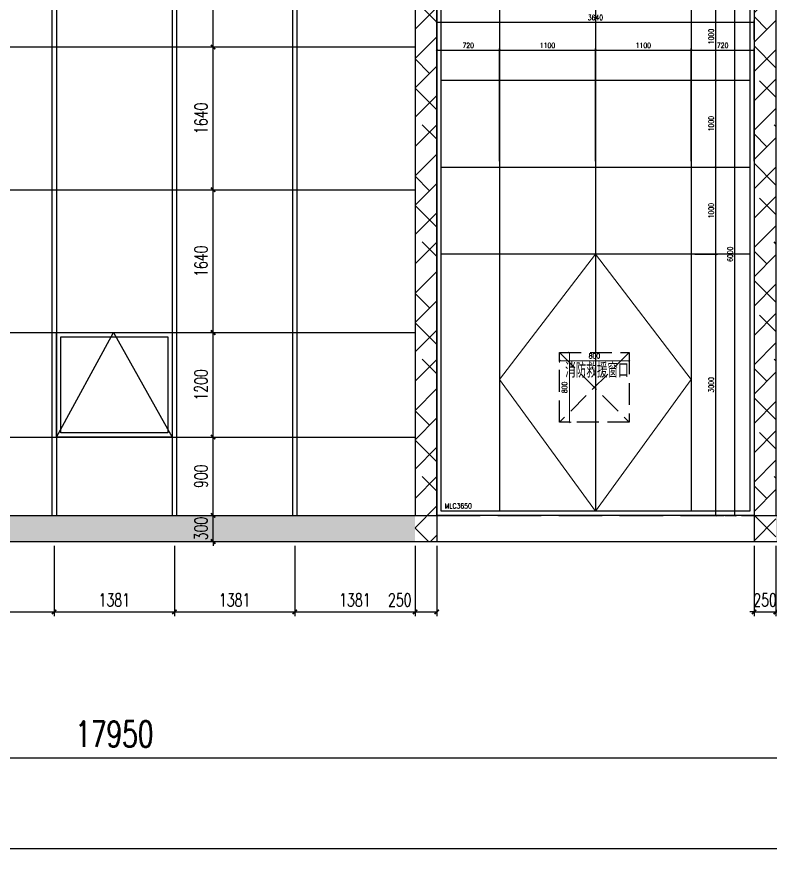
# Model space of a CAD drawing. Extents: x -4210259 to 293730, y -7499 to 868879.
# Drawn here: x -449114 to -440466, y 513313 to 522964 of the extents above; entities that cross this region are included whole.
import ezdxf

# ---------------------------------------------------------------- set-up
doc = ezdxf.new("R2010")
doc.units = 0
doc.header["$LTSCALE"] = 1000
doc.header["$MEASUREMENT"] = 0
for name, pattern in [('__DASH', [0.35, 0.25, -0.1]), ('DASH', [0.35, 0.25, -0.1]), ('DOTE', [2.4200000000000004, 2, -0.2, 0.02, -0.2])]:
    doc.linetypes.add(name, pattern=pattern)
doc.layers.get('Defpoints').update_dxf_attribs({"color": 210})
for name, color, linetype in [('A-AXIS-D', 1, 'Continuous'), ('A-AXIS-DOTE', 14, 'DOTE'), ('A-AXIS-DP', 126, 'Continuous'), ('A-HATCH-2', 251, 'Continuous'), ('A-LIN-V', 9, 'Continuous'), ('A-WINDOW', 140, 'Continuous'), ('A-门窗表显示尺寸', 160, 'Continuous'), ('AS-WALL', 40, 'Continuous'), ('PUB_DIM', 3, 'Continuous'), ('建-文字', 7, 'Continuous')]:
    doc.layers.add(name, color=color, linetype=linetype)
doc.layers.add('A-WALL-HATCH', color=8, linetype='Continuous', lineweight=13)
doc.styles.add('_TCH_DIM_T3', font='SIMPLEX', dxfattribs={"width": 0.7058823529411765, "bigfont": 'GBCBIG'})
doc.styles.add('A-DIM_T3', font='SIMPLEX', dxfattribs={"width": 0.7058823529411765, "bigfont": 'GBCBIG'})
doc.styles.add('A-STANDARD', font='SIMPLEX', dxfattribs={"bigfont": 'GBCBIG'})
doc.dimstyles.new('_TCH_ARCH&&20', dxfattribs={"dimtxt": 59.5, "dimasz": 20, "dimexe": 20, "dimexo": 20, "dimgap": 25.25, "dimtad": 1, "dimdec": 0, "dimzin": 0, "dimdsep": 46, "dimtxsty": '_TCH_DIM_T3', "dimblk": 'ARCHTICK', "dimcen": 0.09, "dimclrt": 7, "dimazin": 2, "dimtfac": 1, "dimtdec": 0, "dimtix": 1, "dimtmove": 2, "dimatfit": 3, "dimfxl": 0, "dimtolj": 1, "dimtzin": 0, "dimarcsym": 0})
doc.dimstyles.new('_TCH_ARCH&&50', dxfattribs={"dimtxt": 148.75, "dimasz": 50, "dimexe": 50, "dimexo": 50, "dimgap": 63.12500000000001, "dimtad": 1, "dimdec": 0, "dimzin": 0, "dimdsep": 46, "dimtxsty": '_TCH_DIM_T3', "dimblk": 'ARCHTICK', "dimcen": 0.09, "dimclrt": 7, "dimazin": 2, "dimtfac": 1, "dimtdec": 0, "dimtix": 1, "dimtmove": 2, "dimatfit": 3, "dimfxl": 0, "dimtolj": 1, "dimtzin": 0, "dimarcsym": 0})
doc.dimstyles.new('A-DIM&&100', dxfattribs={"dimtxt": 297.5, "dimasz": 100, "dimexe": 100, "dimexo": 100, "dimgap": 126.25, "dimtad": 1, "dimdec": 0, "dimzin": 0, "dimdsep": 46, "dimtxsty": 'A-DIM_T3', "dimblk": 'ARCHTICK', "dimcen": 0.09, "dimclrt": 7, "dimazin": 2, "dimtfac": 1, "dimtdec": 0, "dimtix": 1, "dimtmove": 2, "dimatfit": 3, "dimfxl": 0, "dimtolj": 1, "dimtzin": 0, "dimarcsym": 0})
doc.dimstyles.new('A-DIM&&20', dxfattribs={"dimtxt": 59.5, "dimasz": 20, "dimexe": 20, "dimexo": 20, "dimgap": 25.25, "dimtad": 1, "dimdec": 0, "dimzin": 0, "dimdsep": 46, "dimtxsty": 'A-DIM_T3', "dimblk": 'ARCHTICK', "dimcen": 0.09, "dimclrt": 7, "dimazin": 2, "dimtfac": 1, "dimtdec": 0, "dimtix": 1, "dimtmove": 2, "dimatfit": 3, "dimfxl": 0, "dimtolj": 1, "dimtzin": 0, "dimarcsym": 0})

# ---------------------------------------------------------------- blocks, each defined once
blk = doc.blocks.new('_ArchTick')
at = {"color": 0, "linetype": 'ByBlock', "const_width": 0.4}
blk.add_lwpolyline([(-0.5, -0.5), (0.5, 0.5)], dxfattribs=at)
blk = doc.blocks.new('*D1372')
at = {"layer": 'A-门窗表显示尺寸', "color": 0, "lineweight": -2}
for p, q in [((-1982286.574912188, 523237.4520269586), (-1982156.175230755, 523237.4520269586)), ((-1982176.175230755, 517237.4520269589), (-1982176.175230755, 523237.4520269586)), ((-1982286.574912188, 517237.4520269589), (-1982156.175230755, 517237.4520269589))]:
    blk.add_line(p, q, dxfattribs=at)
at = {"layer": 'Defpoints', "color": 0}
for p in [(-1982306.574912188, 523237.4520269586), (-1982176.175230755, 523237.4520269586), (-1982306.574912188, 517237.4520269589)]:
    blk.add_point(p, dxfattribs=at)
at = {"layer": 'A-门窗表显示尺寸', "color": 0, "lineweight": -2, "xscale": 20, "yscale": 20, "zscale": 20}
for p, rotation in [((-1982176.175230755, 523237.4520269586), 90), ((-1982176.175230755, 517237.4520269589), 270)]:
    blk.add_blockref('_ArchTick', p, dxfattribs=dict(at, rotation=rotation))
at = {"layer": 'A-门窗表显示尺寸', "color": 7, "insert": (-1982231.175230755, 520237.4520269592), "char_height": 59.5, "attachment_point": 5, "rotation": 90, "style": 'A-DIM_T3'}
blk.add_mtext('\\A1;6000', dxfattribs=at)
blk = doc.blocks.new('*D1373')
at = {"layer": 'A-门窗表显示尺寸', "color": 0, "lineweight": -2}
for p, q in [((-1982635.405988538, 523237.4520269586), (-1982374.006307106, 523237.4520269586)), ((-1982394.006307106, 522237.4520268649), (-1982394.006307106, 523237.4520269586)), ((-1982635.405988538, 522237.4520268649), (-1982374.006307106, 522237.4520268649))]:
    blk.add_line(p, q, dxfattribs=at)
at = {"layer": 'Defpoints', "color": 0}
for p in [(-1982655.405988538, 523237.4520269586), (-1982394.006307106, 523237.4520269586), (-1982655.405988538, 522237.4520268649)]:
    blk.add_point(p, dxfattribs=at)
at = {"layer": 'A-门窗表显示尺寸', "color": 0, "lineweight": -2, "xscale": 20, "yscale": 20, "zscale": 20}
for p, rotation in [((-1982394.006307106, 523237.4520269586), 90), ((-1982394.006307106, 522237.4520268649), 270)]:
    blk.add_blockref('_ArchTick', p, dxfattribs=dict(at, rotation=rotation))
at = {"layer": 'A-门窗表显示尺寸', "color": 7, "insert": (-1982449.006307105, 522737.4520269122), "char_height": 59.5, "attachment_point": 5, "rotation": 90, "style": 'A-DIM_T3'}
blk.add_mtext('\\A1;1000', dxfattribs=at)
blk = doc.blocks.new('*D1374')
at = {"layer": 'A-门窗表显示尺寸', "color": 0, "lineweight": -2}
for p, q in [((-1982635.405988538, 522237.4520268649), (-1982374.006307106, 522237.4520268649)), ((-1982394.006307106, 521237.4520267713), (-1982394.006307106, 522237.4520268649)), ((-1982635.405988538, 521237.4520267713), (-1982374.006307106, 521237.4520267713))]:
    blk.add_line(p, q, dxfattribs=at)
at = {"layer": 'Defpoints', "color": 0}
for p in [(-1982655.405988538, 522237.4520268649), (-1982394.006307106, 522237.4520268649), (-1982655.405988538, 521237.4520267713)]:
    blk.add_point(p, dxfattribs=at)
at = {"layer": 'A-门窗表显示尺寸', "color": 0, "lineweight": -2, "xscale": 20, "yscale": 20, "zscale": 20}
for p, rotation in [((-1982394.006307106, 522237.4520268649), 90), ((-1982394.006307106, 521237.4520267713), 270)]:
    blk.add_blockref('_ArchTick', p, dxfattribs=dict(at, rotation=rotation))
at = {"layer": 'A-门窗表显示尺寸', "color": 7, "insert": (-1982449.006307105, 521737.4520268186), "char_height": 59.5, "attachment_point": 5, "rotation": 90, "style": 'A-DIM_T3'}
blk.add_mtext('\\A1;1000', dxfattribs=at)
blk = doc.blocks.new('*D1375')
at = {"layer": 'A-门窗表显示尺寸', "color": 0, "lineweight": -2}
for p, q in [((-1982635.405988538, 521237.4520267713), (-1982374.006307106, 521237.4520267713)), ((-1982394.006307106, 520237.452026584), (-1982394.006307106, 521237.4520267713)), ((-1982635.405988538, 520237.452026584), (-1982374.006307106, 520237.452026584))]:
    blk.add_line(p, q, dxfattribs=at)
at = {"layer": 'Defpoints', "color": 0}
for p in [(-1982655.405988538, 521237.4520267713), (-1982394.006307106, 521237.4520267713), (-1982655.405988538, 520237.452026584)]:
    blk.add_point(p, dxfattribs=at)
at = {"layer": 'A-门窗表显示尺寸', "color": 0, "lineweight": -2, "xscale": 20, "yscale": 20, "zscale": 20}
for p, rotation in [((-1982394.006307106, 521237.4520267713), 90), ((-1982394.006307106, 520237.452026584), 270)]:
    blk.add_blockref('_ArchTick', p, dxfattribs=dict(at, rotation=rotation))
at = {"layer": 'A-门窗表显示尺寸', "color": 7, "insert": (-1982449.006307105, 520737.4520266781), "char_height": 59.5, "attachment_point": 5, "rotation": 90, "style": 'A-DIM_T3'}
blk.add_mtext('\\A1;1000', dxfattribs=at)
blk = doc.blocks.new('*D1376')
at = {"layer": 'A-门窗表显示尺寸', "color": 0, "lineweight": -2}
for p, q in [((-1982635.405988538, 520237.452026584), (-1982374.006307106, 520237.452026584)), ((-1982394.006307106, 517237.4520269589), (-1982394.006307106, 520237.452026584)), ((-1982635.405988538, 517237.4520269589), (-1982374.006307106, 517237.4520269589))]:
    blk.add_line(p, q, dxfattribs=at)
at = {"layer": 'Defpoints', "color": 0}
for p in [(-1982655.405988538, 520237.452026584), (-1982394.006307106, 520237.452026584), (-1982655.405988538, 517237.4520269589)]:
    blk.add_point(p, dxfattribs=at)
at = {"layer": 'A-门窗表显示尺寸', "color": 0, "lineweight": -2, "xscale": 20, "yscale": 20, "zscale": 20}
for p, rotation in [((-1982394.006307106, 520237.452026584), 90), ((-1982394.006307106, 517237.4520269589), 270)]:
    blk.add_blockref('_ArchTick', p, dxfattribs=dict(at, rotation=rotation))
at = {"layer": 'A-门窗表显示尺寸', "color": 7, "insert": (-1982449.006307105, 518737.4520267719), "char_height": 59.5, "attachment_point": 5, "rotation": 90, "style": 'A-DIM_T3'}
blk.add_mtext('\\A1;3000', dxfattribs=at)
blk = doc.blocks.new('*D1377')
at = {"layer": 'A-门窗表显示尺寸', "color": 0, "lineweight": -2}
for p, q in [((-1985598.083233997, 522703.4232083219), (-1985598.083233997, 522920.8752348609)), ((-1985598.083233997, 522900.8752348609), (-1981955.775541691, 522900.8752348609)), ((-1981955.775541691, 522703.423208322), (-1981955.775541691, 522920.8752348609))]:
    blk.add_line(p, q, dxfattribs=at)
at = {"layer": 'Defpoints', "color": 0}
for p in [(-1981955.775541691, 522900.8752348609), (-1985598.083233997, 522683.4232083219), (-1981955.775541691, 522683.423208322)]:
    blk.add_point(p, dxfattribs=at)
at = {"layer": 'A-门窗表显示尺寸', "color": 0, "lineweight": -2, "xscale": 20, "yscale": 20, "zscale": 20, "rotation": 180}
blk.add_blockref('_ArchTick', (-1985598.083233997, 522900.8752348609), dxfattribs=at)
at = {"layer": 'A-门窗表显示尺寸', "color": 0, "lineweight": -2, "xscale": 20, "yscale": 20, "zscale": 20}
blk.add_blockref('_ArchTick', (-1981955.775541691, 522900.8752348609), dxfattribs=at)
at = {"layer": 'A-门窗表显示尺寸', "color": 7, "insert": (-1983776.929387844, 522955.8752348609), "char_height": 59.5, "attachment_point": 5, "style": 'A-DIM_T3'}
blk.add_mtext('\\A1;3640', dxfattribs=at)
blk = doc.blocks.new('*D1378')
at = {"layer": 'A-门窗表显示尺寸', "color": 0, "lineweight": -2}
for p, q in [((-1982676.929387843, 521305.4376173743), (-1982676.929387843, 522600.875234861)), ((-1981955.775541691, 521305.4376173743), (-1981955.775541691, 522600.875234861)), ((-1982676.929387843, 522580.875234861), (-1981955.775541691, 522580.875234861))]:
    blk.add_line(p, q, dxfattribs=at)
at = {"layer": 'Defpoints', "color": 0}
for p in [(-1981955.775541691, 522580.875234861), (-1982676.929387843, 521285.4376173743), (-1981955.775541691, 521285.4376173743)]:
    blk.add_point(p, dxfattribs=at)
at = {"layer": 'A-门窗表显示尺寸', "color": 0, "lineweight": -2, "xscale": 20, "yscale": 20, "zscale": 20, "rotation": 180}
blk.add_blockref('_ArchTick', (-1982676.929387843, 522580.875234861), dxfattribs=at)
at = {"layer": 'A-门窗表显示尺寸', "color": 0, "lineweight": -2, "xscale": 20, "yscale": 20, "zscale": 20}
blk.add_blockref('_ArchTick', (-1981955.775541691, 522580.875234861), dxfattribs=at)
at = {"layer": 'A-门窗表显示尺寸', "color": 7, "insert": (-1982316.352464767, 522635.875234861), "char_height": 59.5, "attachment_point": 5, "style": 'A-DIM_T3'}
blk.add_mtext('\\A1;720', dxfattribs=at)
blk = doc.blocks.new('*D1379')
at = {"layer": 'A-门窗表显示尺寸', "color": 0, "lineweight": -2}
for p, q in [((-1983776.929387843, 521305.4376173742), (-1983776.929387843, 522600.8752348609)), ((-1982676.929387843, 521305.4376173743), (-1982676.929387843, 522600.8752348609)), ((-1983776.929387843, 522580.8752348609), (-1982676.929387843, 522580.8752348609))]:
    blk.add_line(p, q, dxfattribs=at)
at = {"layer": 'Defpoints', "color": 0}
for p in [(-1982676.929387843, 522580.8752348609), (-1983776.929387843, 521285.4376173742), (-1982676.929387843, 521285.4376173743)]:
    blk.add_point(p, dxfattribs=at)
at = {"layer": 'A-门窗表显示尺寸', "color": 0, "lineweight": -2, "xscale": 20, "yscale": 20, "zscale": 20, "rotation": 180}
blk.add_blockref('_ArchTick', (-1983776.929387843, 522580.8752348609), dxfattribs=at)
at = {"layer": 'A-门窗表显示尺寸', "color": 0, "lineweight": -2, "xscale": 20, "yscale": 20, "zscale": 20}
blk.add_blockref('_ArchTick', (-1982676.929387843, 522580.8752348609), dxfattribs=at)
at = {"layer": 'A-门窗表显示尺寸', "color": 7, "insert": (-1983226.929387843, 522635.8752348609), "char_height": 59.5, "attachment_point": 5, "style": 'A-DIM_T3'}
blk.add_mtext('\\A1;1100', dxfattribs=at)
blk = doc.blocks.new('*D1380')
at = {"layer": 'A-门窗表显示尺寸', "color": 0, "lineweight": -2}
for p, q in [((-1984877.08323018, 521305.4376173742), (-1984877.08323018, 522600.8752348609)), ((-1983776.929387843, 521305.4376173742), (-1983776.929387843, 522600.8752348609)), ((-1984877.08323018, 522580.8752348609), (-1983776.929387843, 522580.8752348609))]:
    blk.add_line(p, q, dxfattribs=at)
at = {"layer": 'Defpoints', "color": 0}
for p in [(-1983776.929387843, 522580.8752348609), (-1984877.08323018, 521285.4376173742), (-1983776.929387843, 521285.4376173742)]:
    blk.add_point(p, dxfattribs=at)
at = {"layer": 'A-门窗表显示尺寸', "color": 0, "lineweight": -2, "xscale": 20, "yscale": 20, "zscale": 20, "rotation": 180}
blk.add_blockref('_ArchTick', (-1984877.08323018, 522580.8752348609), dxfattribs=at)
at = {"layer": 'A-门窗表显示尺寸', "color": 0, "lineweight": -2, "xscale": 20, "yscale": 20, "zscale": 20}
blk.add_blockref('_ArchTick', (-1983776.929387843, 522580.8752348609), dxfattribs=at)
at = {"layer": 'A-门窗表显示尺寸', "color": 7, "insert": (-1984327.006309012, 522635.8752348609), "char_height": 59.5, "attachment_point": 5, "style": 'A-DIM_T3'}
blk.add_mtext('\\A1;1100', dxfattribs=at)
blk = doc.blocks.new('*D1381')
at = {"layer": 'A-门窗表显示尺寸', "color": 0, "lineweight": -2}
for p, q in [((-1985598.083233996, 521305.4376173742), (-1985598.083233996, 522600.8752348609)), ((-1984877.08323018, 521305.4376173742), (-1984877.08323018, 522600.8752348609)), ((-1985598.083233996, 522580.8752348609), (-1984877.08323018, 522580.8752348609))]:
    blk.add_line(p, q, dxfattribs=at)
at = {"layer": 'Defpoints', "color": 0}
for p in [(-1984877.08323018, 522580.8752348609), (-1985598.083233996, 521285.4376173742), (-1984877.08323018, 521285.4376173742)]:
    blk.add_point(p, dxfattribs=at)
at = {"layer": 'A-门窗表显示尺寸', "color": 0, "lineweight": -2, "xscale": 20, "yscale": 20, "zscale": 20, "rotation": 180}
blk.add_blockref('_ArchTick', (-1985598.083233996, 522580.8752348609), dxfattribs=at)
at = {"layer": 'A-门窗表显示尺寸', "color": 0, "lineweight": -2, "xscale": 20, "yscale": 20, "zscale": 20}
blk.add_blockref('_ArchTick', (-1984877.08323018, 522580.8752348609), dxfattribs=at)
at = {"layer": 'A-门窗表显示尺寸', "color": 7, "insert": (-1985237.583232088, 522635.8752348609), "char_height": 59.5, "attachment_point": 5, "style": 'A-DIM_T3'}
blk.add_mtext('\\A1;720', dxfattribs=at)
blk = doc.blocks.new('ttt')
at = {"layer": 'A-HATCH-2'}
h = blk.add_hatch(dxfattribs=at)
h.set_pattern_fill('ANSI38', color=256, scale=150)
h.set_pattern_definition([(45, (-1583634.852460729, 5.820766091346741e-11), (-168.3798022700466, 168.3798022700466), []), (135, (-1583634.852460729, 5.820766091346741e-11), (-505.1394068101398, 168.3798022700467), [595.3125, -357.1875])])
h.paths.add_polyline_path([(-2028177.929387621, 516937.4520265247), (-2027927.929387621, 516937.4520265247), (-2027927.929387621, 535687.4520265167), (-2028177.929387621, 535687.4520265167)])
at = {"layer": 'A-LIN-V'}
for p, q in [((-2028177.929387621, 535687.4520265167), (-2028177.929387621, 517237.4520265154)), ((-2027927.929387621, 535687.4520265167), (-2027927.929387621, 517237.4520265431))]:
    blk.add_line(p, q, dxfattribs=at)
blk = doc.blocks.new('tt6')
at = {"layer": 'A-WINDOW'}
for p, q in [((-2029401.92938771, 535687.452026515), (-2029401.929387709, 517237.4520265135)), ((-2029351.92938771, 535687.452026515), (-2029351.929387709, 517237.4520265133))]:
    blk.add_line(p, q, dxfattribs=at)
blk = doc.blocks.new('rr6')
at = {"layer": 'A-WINDOW'}
blk.add_lwpolyline([(-2124386.160159233, 518137.4520265148), (-2123731.929386185, 519337.4520265143), (-2123055.390928463, 518137.4520265149)], dxfattribs=at)
for points in [[(-2124386.160159233, 519337.4520265149), (-2123055.390928463, 519337.4520265149), (-2123055.390928463, 518137.4520265149), (-2124386.160159233, 518137.4520265149)], [(-2124336.160159233, 519287.4520265149), (-2123105.390928463, 519287.4520265149), (-2123105.390928463, 518187.4520265149), (-2124336.160159233, 518187.4520265149)]]:
    blk.add_lwpolyline(points, close=True, dxfattribs=at)
blk = doc.blocks.new('*D1382')
at = {"layer": 'Defpoints', "color": 0}
for p in [(-1737403.680768374, 510377.3709769476), (-1736603.680768374, 510377.3709769476), (-1736603.680768374, 510304.0713976205)]:
    blk.add_point(p, dxfattribs=at)
at = {"layer": 'PUB_DIM', "color": 0, "lineweight": -2}
for p, q in [((-1737403.680768374, 510357.3709769476), (-1737403.680768374, 510284.0713976205)), ((-1736603.680768374, 510357.3709769476), (-1736603.680768374, 510284.0713976205)), ((-1737403.680768374, 510304.0713976205), (-1736603.680768374, 510304.0713976205))]:
    blk.add_line(p, q, dxfattribs=at)
at = {"layer": 'PUB_DIM', "color": 0, "lineweight": -2, "xscale": 20, "yscale": 20, "zscale": 20, "rotation": 180}
blk.add_blockref('_ArchTick', (-1737403.680768374, 510304.0713976205), dxfattribs=at)
at = {"layer": 'PUB_DIM', "color": 0, "lineweight": -2, "xscale": 20, "yscale": 20, "zscale": 20}
blk.add_blockref('_ArchTick', (-1736603.680768374, 510304.0713976205), dxfattribs=at)
at = {"layer": 'PUB_DIM', "color": 7, "insert": (-1737003.680768374, 510359.0713976205), "char_height": 59.5, "attachment_point": 5, "style": '_TCH_DIM_T3'}
blk.add_mtext('\\A1;800', dxfattribs=at)
blk = doc.blocks.new('*D1383')
at = {"layer": 'Defpoints', "color": 0}
for p in [(-1737342.464808973, 510398.6971780203), (-1737291.054049025, 510398.6971780203), (-1737342.464808973, 509598.6971780205)]:
    blk.add_point(p, dxfattribs=at)
at = {"layer": 'PUB_DIM', "color": 0, "lineweight": -2}
for p, q in [((-1737322.464808973, 510398.6971780203), (-1737271.054049025, 510398.6971780203)), ((-1737291.054049025, 509598.6971780205), (-1737291.054049025, 510398.6971780203)), ((-1737322.464808973, 509598.6971780205), (-1737271.054049025, 509598.6971780205))]:
    blk.add_line(p, q, dxfattribs=at)
at = {"layer": 'PUB_DIM', "color": 0, "lineweight": -2, "xscale": 20, "yscale": 20, "zscale": 20}
for p, rotation in [((-1737291.054049025, 510398.6971780203), 90), ((-1737291.054049025, 509598.6971780205), 270)]:
    blk.add_blockref('_ArchTick', p, dxfattribs=dict(at, rotation=rotation))
at = {"layer": 'PUB_DIM', "color": 7, "insert": (-1737346.054049024, 509998.6971780208), "char_height": 59.5, "attachment_point": 5, "rotation": 90, "style": '_TCH_DIM_T3'}
blk.add_mtext('\\A1;800', dxfattribs=at)
blk = doc.blocks.new('*D192')
at = {"layer": 'A-AXIS-DP', "color": 0, "lineweight": -2}
for p, q in [((-440649.7692345867, 516887.4520265523), (-440649.7692345867, 516079.9999999989)), ((-440399.7692345866, 516887.4520265523), (-440399.7692345866, 516079.9999999989)), ((-440649.7692345867, 516129.9999999989), (-440699.7692345867, 516129.9999999989)), ((-440649.7692345867, 516129.9999999989), (-440399.7692345866, 516129.9999999989)), ((-440399.7692345866, 516129.9999999989), (-440349.7692345866, 516129.9999999989))]:
    blk.add_line(p, q, dxfattribs=at)
at = {"layer": 'Defpoints', "color": 0}
for p in [(-440649.7692345867, 516937.4520265523), (-440399.7692345866, 516937.4520265523), (-440399.7692345866, 516129.9999999989)]:
    blk.add_point(p, dxfattribs=at)
at = {"layer": 'A-AXIS-DP', "color": 0, "lineweight": -2, "xscale": 50, "yscale": 50, "zscale": 50}
blk.add_blockref('_ArchTick', (-440649.7692345867, 516129.9999999989), dxfattribs=at)
at = {"layer": 'A-AXIS-DP', "color": 0, "lineweight": -2, "xscale": 50, "yscale": 50, "zscale": 50, "rotation": 180}
blk.add_blockref('_ArchTick', (-440399.7692345866, 516129.9999999989), dxfattribs=at)
at = {"layer": 'A-AXIS-DP', "color": 7, "insert": (-440524.7692345866, 516267.4999999989), "char_height": 148.75, "attachment_point": 5, "style": '_TCH_DIM_T3'}
blk.add_mtext('\\A1;250', dxfattribs=at)
blk = doc.blocks.new('*D193')
at = {"layer": 'A-AXIS-DP', "color": 0, "lineweight": -2}
for p, q in [((-444543.0769268917, 516887.4520265245), (-444543.0769268917, 516080.0000000003)), ((-444293.0769268919, 516887.4520265245), (-444293.0769268919, 516080.0000000003)), ((-444543.0769268917, 516130.0000000003), (-444293.0769268919, 516130.0000000003))]:
    blk.add_line(p, q, dxfattribs=at)
at = {"layer": 'Defpoints', "color": 0}
for p in [(-444543.0769268917, 516937.4520265245), (-444293.0769268919, 516937.4520265245), (-444293.0769268919, 516130.0000000003)]:
    blk.add_point(p, dxfattribs=at)
at = {"layer": 'A-AXIS-DP', "color": 0, "lineweight": -2, "xscale": 50, "yscale": 50, "zscale": 50, "rotation": 180}
blk.add_blockref('_ArchTick', (-444543.0769268917, 516130.0000000003), dxfattribs=at)
at = {"layer": 'A-AXIS-DP', "color": 0, "lineweight": -2, "xscale": 50, "yscale": 50, "zscale": 50}
blk.add_blockref('_ArchTick', (-444293.0769268919, 516130.0000000003), dxfattribs=at)
at = {"layer": 'A-AXIS-DP', "color": 7, "insert": (-444718.0769268918, 516267.5000000003), "char_height": 148.75, "attachment_point": 5, "style": '_TCH_DIM_T3'}
blk.add_mtext('\\A1;250', dxfattribs=at)
blk = doc.blocks.new('*D233')
at = {"layer": 'A-AXIS-DP', "color": 0, "lineweight": -2}
for p, q in [((-446861.3461500304, 517237.4520265156), (-446861.3461500304, 517287.4520265156)), ((-447138.8461500304, 517237.4520265156), (-446811.3461500304, 517237.4520265156)), ((-446861.3461500304, 516937.4520265248), (-446861.3461500304, 517237.4520265156)), ((-447138.8461500304, 516937.4520265248), (-446811.3461500304, 516937.4520265248)), ((-446861.3461500304, 516937.4520265248), (-446861.3461500304, 516887.4520265248))]:
    blk.add_line(p, q, dxfattribs=at)
at = {"layer": 'Defpoints', "color": 0}
for p in [(-447188.8461500304, 517237.4520265156), (-446861.3461500304, 517237.4520265156), (-447188.8461500304, 516937.4520265248)]:
    blk.add_point(p, dxfattribs=at)
at = {"layer": 'A-AXIS-DP', "color": 0, "lineweight": -2, "xscale": 50, "yscale": 50, "zscale": 50}
for p, rotation in [((-446861.3461500304, 517237.4520265156), 270), ((-446861.3461500304, 516937.4520265248), 90)]:
    blk.add_blockref('_ArchTick', p, dxfattribs=dict(at, rotation=rotation))
at = {"layer": 'A-AXIS-DP', "color": 7, "insert": (-446998.8461500301, 517087.4520265202), "char_height": 148.75, "attachment_point": 5, "rotation": 90, "style": '_TCH_DIM_T3'}
blk.add_mtext('\\A1;300', dxfattribs=at)
blk = doc.blocks.new('*D234')
at = {"layer": 'A-AXIS-DP', "color": 0, "lineweight": -2}
for p, q in [((-447138.8461500304, 518137.45202645), (-446811.3461500304, 518137.45202645)), ((-446861.3461500304, 517237.4520265156), (-446861.3461500304, 518137.45202645)), ((-447138.8461500304, 517237.4520265156), (-446811.3461500304, 517237.4520265156))]:
    blk.add_line(p, q, dxfattribs=at)
at = {"layer": 'Defpoints', "color": 0}
for p in [(-447188.8461500304, 518137.45202645), (-446861.3461500304, 518137.45202645), (-447188.8461500304, 517237.4520265156)]:
    blk.add_point(p, dxfattribs=at)
at = {"layer": 'A-AXIS-DP', "color": 0, "lineweight": -2, "xscale": 50, "yscale": 50, "zscale": 50}
for p, rotation in [((-446861.3461500304, 518137.45202645), 90), ((-446861.3461500304, 517237.4520265156), 270)]:
    blk.add_blockref('_ArchTick', p, dxfattribs=dict(at, rotation=rotation))
at = {"layer": 'A-AXIS-DP', "color": 7, "insert": (-446998.8461500301, 517687.4520264828), "char_height": 148.75, "attachment_point": 5, "rotation": 90, "style": '_TCH_DIM_T3'}
blk.add_mtext('\\A1;900', dxfattribs=at)
blk = doc.blocks.new('*D235')
at = {"layer": 'A-AXIS-DP', "color": 0, "lineweight": -2}
for p, q in [((-447138.8461500304, 519337.45202645), (-446811.3461500304, 519337.45202645)), ((-446861.3461500304, 518137.45202645), (-446861.3461500304, 519337.45202645)), ((-447138.8461500304, 518137.45202645), (-446811.3461500304, 518137.45202645))]:
    blk.add_line(p, q, dxfattribs=at)
at = {"layer": 'Defpoints', "color": 0}
for p in [(-447188.8461500304, 519337.45202645), (-446861.3461500304, 519337.45202645), (-447188.8461500304, 518137.45202645)]:
    blk.add_point(p, dxfattribs=at)
at = {"layer": 'A-AXIS-DP', "color": 0, "lineweight": -2, "xscale": 50, "yscale": 50, "zscale": 50}
for p, rotation in [((-446861.3461500304, 519337.45202645), 90), ((-446861.3461500304, 518137.45202645), 270)]:
    blk.add_blockref('_ArchTick', p, dxfattribs=dict(at, rotation=rotation))
at = {"layer": 'A-AXIS-DP', "color": 7, "insert": (-446998.8461500301, 518737.45202645), "char_height": 148.75, "attachment_point": 5, "rotation": 90, "style": '_TCH_DIM_T3'}
blk.add_mtext('\\A1;1200', dxfattribs=at)
blk = doc.blocks.new('*D236')
at = {"layer": 'A-AXIS-DP', "color": 0, "lineweight": -2}
for p, q in [((-447138.8461500304, 520977.4520264501), (-446811.3461500304, 520977.4520264501)), ((-446861.3461500304, 519337.45202645), (-446861.3461500304, 520977.4520264501)), ((-447138.8461500304, 519337.45202645), (-446811.3461500304, 519337.45202645))]:
    blk.add_line(p, q, dxfattribs=at)
at = {"layer": 'Defpoints', "color": 0}
for p in [(-447188.8461500304, 520977.4520264501), (-446861.3461500304, 520977.4520264501), (-447188.8461500304, 519337.45202645)]:
    blk.add_point(p, dxfattribs=at)
at = {"layer": 'A-AXIS-DP', "color": 0, "lineweight": -2, "xscale": 50, "yscale": 50, "zscale": 50}
for p, rotation in [((-446861.3461500304, 520977.4520264501), 90), ((-446861.3461500304, 519337.45202645), 270)]:
    blk.add_blockref('_ArchTick', p, dxfattribs=dict(at, rotation=rotation))
at = {"layer": 'A-AXIS-DP', "color": 7, "insert": (-446998.8461500301, 520157.4520264501), "char_height": 148.75, "attachment_point": 5, "rotation": 90, "style": '_TCH_DIM_T3'}
blk.add_mtext('\\A1;1640', dxfattribs=at)
blk = doc.blocks.new('*D237')
at = {"layer": 'A-AXIS-DP', "color": 0, "lineweight": -2}
for p, q in [((-447138.8461500304, 522617.4520264501), (-446811.3461500304, 522617.4520264501)), ((-446861.3461500304, 520977.4520264501), (-446861.3461500304, 522617.4520264501)), ((-447138.8461500304, 520977.4520264501), (-446811.3461500304, 520977.4520264501))]:
    blk.add_line(p, q, dxfattribs=at)
at = {"layer": 'Defpoints', "color": 0}
for p in [(-447188.8461500304, 522617.4520264501), (-446861.3461500304, 522617.4520264501), (-447188.8461500304, 520977.4520264501)]:
    blk.add_point(p, dxfattribs=at)
at = {"layer": 'A-AXIS-DP', "color": 0, "lineweight": -2, "xscale": 50, "yscale": 50, "zscale": 50}
for p, rotation in [((-446861.3461500304, 522617.4520264501), 90), ((-446861.3461500304, 520977.4520264501), 270)]:
    blk.add_blockref('_ArchTick', p, dxfattribs=dict(at, rotation=rotation))
at = {"layer": 'A-AXIS-DP', "color": 7, "insert": (-446998.8461500301, 521797.4520264501), "char_height": 148.75, "attachment_point": 5, "rotation": 90, "style": '_TCH_DIM_T3'}
blk.add_mtext('\\A1;1640', dxfattribs=at)
blk = doc.blocks.new('*D238')
at = {"layer": 'A-AXIS-DP', "color": 0, "lineweight": -2}
for p, q in [((-447138.8461500304, 524257.4520264501), (-446811.3461500304, 524257.4520264501)), ((-446861.3461500304, 522617.4520264501), (-446861.3461500304, 524257.4520264501)), ((-447138.8461500304, 522617.4520264501), (-446811.3461500304, 522617.4520264501))]:
    blk.add_line(p, q, dxfattribs=at)
at = {"layer": 'Defpoints', "color": 0}
for p in [(-447188.8461500304, 524257.4520264501), (-446861.3461500304, 524257.4520264501), (-447188.8461500304, 522617.4520264501)]:
    blk.add_point(p, dxfattribs=at)
at = {"layer": 'A-AXIS-DP', "color": 0, "lineweight": -2, "xscale": 50, "yscale": 50, "zscale": 50}
for p, rotation in [((-446861.3461500304, 524257.4520264501), 90), ((-446861.3461500304, 522617.4520264501), 270)]:
    blk.add_blockref('_ArchTick', p, dxfattribs=dict(at, rotation=rotation))
at = {"layer": 'A-AXIS-DP', "color": 7, "insert": (-446998.8461500301, 523437.4520264501), "char_height": 148.75, "attachment_point": 5, "rotation": 90, "style": '_TCH_DIM_T3'}
blk.add_mtext('\\A1;1640', dxfattribs=at)
blk = doc.blocks.new('*D246')
at = {"layer": 'A-AXIS-DP', "color": 0, "lineweight": -2}
for p, q in [((-445923.8461576615, 516887.4520265242), (-445923.8461576615, 516079.9999999995)), ((-444543.0769268919, 516887.4520265241), (-444543.0769268919, 516079.9999999995)), ((-445923.8461576615, 516129.9999999995), (-444543.0769268919, 516129.9999999995))]:
    blk.add_line(p, q, dxfattribs=at)
at = {"layer": 'Defpoints', "color": 0}
for p in [(-445923.8461576615, 516937.4520265242), (-444543.0769268919, 516937.4520265241), (-444543.0769268919, 516129.9999999995)]:
    blk.add_point(p, dxfattribs=at)
at = {"layer": 'A-AXIS-DP', "color": 0, "lineweight": -2, "xscale": 50, "yscale": 50, "zscale": 50, "rotation": 180}
blk.add_blockref('_ArchTick', (-445923.8461576615, 516129.9999999995), dxfattribs=at)
at = {"layer": 'A-AXIS-DP', "color": 0, "lineweight": -2, "xscale": 50, "yscale": 50, "zscale": 50}
blk.add_blockref('_ArchTick', (-444543.0769268919, 516129.9999999995), dxfattribs=at)
at = {"layer": 'A-AXIS-DP', "color": 7, "insert": (-445233.4615422767, 516267.4999999995), "char_height": 148.75, "attachment_point": 5, "style": '_TCH_DIM_T3'}
blk.add_mtext('\\A1;1381', dxfattribs=at)
blk = doc.blocks.new('*D247')
at = {"layer": 'A-AXIS-DP', "color": 0, "lineweight": -2}
for p, q in [((-447304.615388431, 516887.4520265242), (-447304.615388431, 516079.9999999997)), ((-445923.8461576615, 516887.4520265242), (-445923.8461576615, 516079.9999999997)), ((-447304.615388431, 516129.9999999997), (-445923.8461576615, 516129.9999999997))]:
    blk.add_line(p, q, dxfattribs=at)
at = {"layer": 'Defpoints', "color": 0}
for p in [(-447304.615388431, 516937.4520265242), (-445923.8461576615, 516937.4520265242), (-445923.8461576615, 516129.9999999997)]:
    blk.add_point(p, dxfattribs=at)
at = {"layer": 'A-AXIS-DP', "color": 0, "lineweight": -2, "xscale": 50, "yscale": 50, "zscale": 50, "rotation": 180}
blk.add_blockref('_ArchTick', (-447304.615388431, 516129.9999999997), dxfattribs=at)
at = {"layer": 'A-AXIS-DP', "color": 0, "lineweight": -2, "xscale": 50, "yscale": 50, "zscale": 50}
blk.add_blockref('_ArchTick', (-445923.8461576615, 516129.9999999997), dxfattribs=at)
at = {"layer": 'A-AXIS-DP', "color": 7, "insert": (-446614.2307730463, 516267.4999999997), "char_height": 148.75, "attachment_point": 5, "style": '_TCH_DIM_T3'}
blk.add_mtext('\\A1;1381', dxfattribs=at)
blk = doc.blocks.new('*D248')
at = {"layer": 'A-AXIS-DP', "color": 0, "lineweight": -2}
for p, q in [((-448685.3846192005, 516887.4520265243), (-448685.3846192005, 516079.9999999997)), ((-447304.615388431, 516887.4520265242), (-447304.615388431, 516079.9999999997)), ((-448685.3846192005, 516129.9999999997), (-447304.615388431, 516129.9999999997))]:
    blk.add_line(p, q, dxfattribs=at)
at = {"layer": 'Defpoints', "color": 0}
for p in [(-448685.3846192005, 516937.4520265243), (-447304.615388431, 516937.4520265242), (-447304.615388431, 516129.9999999997)]:
    blk.add_point(p, dxfattribs=at)
at = {"layer": 'A-AXIS-DP', "color": 0, "lineweight": -2, "xscale": 50, "yscale": 50, "zscale": 50, "rotation": 180}
blk.add_blockref('_ArchTick', (-448685.3846192005, 516129.9999999997), dxfattribs=at)
at = {"layer": 'A-AXIS-DP', "color": 0, "lineweight": -2, "xscale": 50, "yscale": 50, "zscale": 50}
blk.add_blockref('_ArchTick', (-447304.615388431, 516129.9999999997), dxfattribs=at)
at = {"layer": 'A-AXIS-DP', "color": 7, "insert": (-447995.0000038157, 516267.4999999997), "char_height": 148.75, "attachment_point": 5, "style": '_TCH_DIM_T3'}
blk.add_mtext('\\A1;1381', dxfattribs=at)
blk = doc.blocks.new('*D249')
at = {"layer": 'A-AXIS-DP', "color": 0, "lineweight": -2}
for p, q in [((-450066.15384997, 516887.4520265243), (-450066.15384997, 516079.9999999998)), ((-448685.3846192005, 516887.4520265243), (-448685.3846192005, 516079.9999999998)), ((-450066.15384997, 516129.9999999998), (-448685.3846192005, 516129.9999999998))]:
    blk.add_line(p, q, dxfattribs=at)
at = {"layer": 'Defpoints', "color": 0}
for p in [(-450066.15384997, 516937.4520265243), (-448685.3846192005, 516937.4520265243), (-448685.3846192005, 516129.9999999998)]:
    blk.add_point(p, dxfattribs=at)
at = {"layer": 'A-AXIS-DP', "color": 0, "lineweight": -2, "xscale": 50, "yscale": 50, "zscale": 50, "rotation": 180}
blk.add_blockref('_ArchTick', (-450066.15384997, 516129.9999999998), dxfattribs=at)
at = {"layer": 'A-AXIS-DP', "color": 0, "lineweight": -2, "xscale": 50, "yscale": 50, "zscale": 50}
blk.add_blockref('_ArchTick', (-448685.3846192005, 516129.9999999998), dxfattribs=at)
at = {"layer": 'A-AXIS-DP', "color": 7, "insert": (-449375.7692345852, 516267.4999999998), "char_height": 148.75, "attachment_point": 5, "style": '_TCH_DIM_T3'}
blk.add_mtext('\\A1;1381', dxfattribs=at)
blk = doc.blocks.new('*D759')
at = {"layer": 'A-AXIS-D', "color": 0, "lineweight": -2}
for p, q in [((-457670.0000009794, 514609.9999999998), (-457670.0000009794, 513313.376494436)), ((-384470.05200671, 514609.9999999989), (-384470.05200671, 513313.376494436)), ((-457670.0000009794, 513413.376494436), (-384470.05200671, 513413.376494436))]:
    blk.add_line(p, q, dxfattribs=at)
at = {"layer": 'Defpoints', "color": 0}
for p in [(-457670.0000009794, 514709.9999999998), (-384470.05200671, 514709.9999999989), (-384470.05200671, 513413.376494436)]:
    blk.add_point(p, dxfattribs=at)
at = {"layer": 'A-AXIS-D', "color": 0, "lineweight": -2, "xscale": 100, "yscale": 100, "zscale": 100, "rotation": 180}
blk.add_blockref('_ArchTick', (-457670.0000009794, 513413.376494436), dxfattribs=at)
at = {"layer": 'A-AXIS-D', "color": 0, "lineweight": -2, "xscale": 100, "yscale": 100, "zscale": 100}
blk.add_blockref('_ArchTick', (-384470.05200671, 513413.376494436), dxfattribs=at)
at = {"layer": 'A-AXIS-D', "color": 7, "insert": (-421070.0260038447, 513688.376494436), "char_height": 297.5, "attachment_point": 5, "style": 'A-DIM_T3'}
blk.add_mtext('\\A1;73200', dxfattribs=at)
blk = doc.blocks.new('*D1142')
at = {"layer": 'A-AXIS-D', "color": 0, "lineweight": -2}
for p, q in [((-456970.0000038173, 515650), (-456970.0000038173, 514353.3764944372)), ((-439020.0000038173, 515649.9999999998), (-439020.0000038173, 514353.3764944372)), ((-456970.0000038173, 514453.3764944372), (-439020.0000038173, 514453.3764944372))]:
    blk.add_line(p, q, dxfattribs=at)
at = {"layer": 'Defpoints', "color": 0}
for p in [(-456970.0000038173, 515750), (-439020.0000038173, 515749.9999999998), (-439020.0000038173, 514453.3764944372)]:
    blk.add_point(p, dxfattribs=at)
at = {"layer": 'A-AXIS-D', "color": 0, "lineweight": -2, "xscale": 100, "yscale": 100, "zscale": 100, "rotation": 180}
blk.add_blockref('_ArchTick', (-456970.0000038173, 514453.3764944372), dxfattribs=at)
at = {"layer": 'A-AXIS-D', "color": 0, "lineweight": -2, "xscale": 100, "yscale": 100, "zscale": 100}
blk.add_blockref('_ArchTick', (-439020.0000038173, 514453.3764944372), dxfattribs=at)
at = {"layer": 'A-AXIS-D', "color": 7, "insert": (-447995.0000038173, 514728.3764944372), "char_height": 297.5, "attachment_point": 5, "style": 'A-DIM_T3'}
blk.add_mtext('\\A1;17950', dxfattribs=at)
blk = doc.blocks.new('444')
at = {"layer": 'A-WALL-HATCH'}
for points in [[(-1983776.929387844, 520237.452026515), (-1984877.08323018, 518799.9999999721), (-1983776.929387844, 517287.4520265152)], [(-1983776.929387844, 520237.452026515), (-1982676.929387844, 518799.9999999721), (-1983776.929387844, 517287.4520265152)]]:
    blk.add_lwpolyline(points, dxfattribs=at)
at = {"layer": 'A-WINDOW'}
for p, q in [((-1984877.08323018, 523187.4520265154), (-1984877.08323018, 517287.4520265151)), ((-1983776.929387844, 523187.4520265154), (-1983776.929387844, 517287.4520265152)), ((-1982676.929387844, 523187.4520265154), (-1982676.929387844, 517287.4520265152)), ((-1985548.083233996, 522237.4520270267), (-1982005.775541691, 522237.4520270269)), ((-1985548.083233996, 521237.4520267709), (-1982005.775541691, 521237.452026771)), ((-1982005.775541691, 520237.4520265151), (-1985548.083233996, 520237.452026515))]:
    blk.add_line(p, q, dxfattribs=at)
for points in [[(-1985598.083233996, 523237.4520265154), (-1981955.775541691, 523237.4520265155), (-1981955.775541691, 517237.4520265152), (-1985598.083233996, 517237.4520265151)], [(-1985548.083233996, 523187.4520265154), (-1982005.775541691, 523187.4520265155), (-1982005.775541691, 517287.4520265152), (-1985548.083233996, 517287.4520265151)]]:
    blk.add_lwpolyline(points, close=True, dxfattribs=at)
at = {"layer": 'A-门窗表显示尺寸', "color": 3, "style": 'A-STANDARD', "width": 0.7058823529411765}
blk.add_text('MLC3650', height=59.5, dxfattribs=at).set_placement((-1985507.919610769, 517317.4520269583))
at = {"layer": 'A-门窗表显示尺寸'}
for p1, p2, distance, picture, middle in [((-1982655.405988537, 522237.4520268647), (-1982655.405988537, 523237.4520269583), -261.3996814310085, '*D1373', (-1982449.006307105, 522737.4520269122)), ((-1982306.574912187, 517237.4520269586), (-1982306.574912187, 523237.4520269583), -130.39968143193983, '*D1372', (-1982231.175230755, 520237.4520269592)), ((-1984877.08323018, 521285.4376173742), (-1983776.929387843, 521285.4376173742), 1295.4376174867502, '*D1380', (-1984327.006309012, 522635.8752348609)), ((-1983776.929387843, 521285.4376173742), (-1982676.929387843, 521285.4376173743), 1295.4376174866338, '*D1379', (-1983226.929387843, 522635.8752348609)), ((-1982655.405988537, 521237.4520267711), (-1982655.405988537, 522237.4520268647), -261.3996814310085, '*D1374', (-1982449.006307105, 521737.4520268186)), ((-1982655.405988537, 520237.4520265838), (-1982655.405988537, 521237.4520267711), -261.3996814310085, '*D1375', (-1982449.006307105, 520737.4520266781)), ((-1982655.405988537, 517237.4520269586), (-1982655.405988537, 520237.4520265838), -261.3996814310085, '*D1376', (-1982449.006307105, 518737.4520267719))]:
    dim = blk.add_aligned_dim(p1=p1, p2=p2, distance=distance, dimstyle='A-DIM&&20', dxfattribs=at)
    dim.commit()
    dim.dimension.update_dxf_attribs({"geometry": picture, "text_midpoint": middle})
for p1, p2, distance, text, picture, middle in [((-1985598.083233997, 522683.4232083219), (-1981955.775541691, 522683.423208322), 217.45202653890013, '3640', '*D1377', (-1983776.929387844, 522955.8752348609)), ((-1985598.083233996, 521285.4376173742), (-1984877.08323018, 521285.4376173742), 1295.4376174867502, '720', '*D1381', (-1985237.583232088, 522635.8752348609)), ((-1982676.929387843, 521285.4376173743), (-1981955.775541691, 521285.4376173743), 1295.437617486692, '720', '*D1378', (-1982316.352464767, 522635.875234861))]:
    dim = blk.add_aligned_dim(p1=p1, p2=p2, distance=distance, text=text, dimstyle='A-DIM&&20', dxfattribs=at)
    dim.commit()
    dim.dimension.update_dxf_attribs({"geometry": picture, "text_midpoint": middle})
blk = doc.blocks.new('4342343')
at = {"layer": 'A-LIN-V', "color": 1, "linetype": 'DASH'}
blk.add_lwpolyline([(-1737403.680768374, 510398.69717802), (-1736603.680768374, 510398.69717802), (-1736603.680768374, 509598.6971780203), (-1737403.680768374, 509598.6971780203)], close=True, dxfattribs=at)
for points in [[(-1737403.680768374, 510398.69717802), (-1736603.680768374, 509598.6971780203)], [(-1736603.680768374, 510398.69717802), (-1737403.680768374, 509598.6971780203)]]:
    blk.add_lwpolyline(points, dxfattribs=at)
at = {"layer": '建-文字', "style": 'A-STANDARD'}
blk.add_text('消防救援窗口', height=168.7943262411347, dxfattribs=at).set_placement((-1737340, 510110))
at = {"layer": 'PUB_DIM'}
for p1, p2, distance, picture, middle in [((-1737403.680768374, 510377.3709769476), (-1736603.680768374, 510377.3709769476), -73.29957932711113, '*D1382', (-1737003.680768374, 510359.0713976205)), ((-1737342.464808973, 509598.6971780203), (-1737342.464808973, 510398.69717802), -51.4107599479612, '*D1383', (-1737346.054049024, 509998.6971780208))]:
    dim = blk.add_aligned_dim(p1=p1, p2=p2, distance=distance, dimstyle='_TCH_ARCH&&20', dxfattribs=at)
    dim.commit()
    dim.dimension.update_dxf_attribs({"geometry": picture, "text_midpoint": middle})

msp = doc.modelspace()

# ---------------------------------------------------------------- hatches: boundary and pattern name
at = {"layer": 'A-HATCH-2'}
h = msp.add_hatch(dxfattribs=at)
h.set_pattern_fill('ANSI38', color=256, scale=150)
h.set_pattern_definition([(45, (0, 0), (-168.3798022700466, 168.3798022700466), []), (135, (0, 0), (-505.1394068101398, 168.3798022700467), [595.3125, -357.1875])])
h.paths.add_polyline_path([(-444543.0769268916, 516937.4520265246), (-457670.0000009793, 516937.4520265246), (-457670.0000009793, 517237.4520265154), (-444543.0769268916, 517237.4520265155)])
h.paths.add_polyline_path([(-411404.384619203, 517237.4520265154), (-440399.7692345867, 517237.4520265154), (-440399.7692345867, 516937.4520265246), (-411404.384619203, 516937.4520265246)])
h.paths.add_polyline_path([(-404500.7692345867, 517237.4520265154), (-384470.0520067099, 517237.4520265154), (-384470.0520067099, 516937.4520265246), (-404500.7692345867, 516937.4520265246)])
at = {"layer": 'A-WALL-HATCH'}
h = msp.add_hatch(dxfattribs=at)
h.set_pattern_fill('玻璃2', color=256, scale=200, angle=180)
h.set_pattern_definition([(45, (-40599589470.05201, -3384863422.547974), (0, 3054.701294725886), [1200, -720, 1200, -720, 480, -1046.56314]), (45, (-40599589530.05201, -3384863362.547974), (0, 3054.701294725886), [960, -1200, 720, -720, 840, -926.56314]), (45, (-40599589530.05201, -3384863182.547974), (0, 3054.701294725886), [720, -1440, 480, -720, 1080, -926.56314]), (45, (-40599589350.05201, -3384863362.547974), (0, 3054.701294725886), [720, -1440, 600, -2606.563]), (45, (-40599589170.05201, -3384863182.547974), (0, 3054.701294725886), [360, -1800, 240, -2966.563]), (45, (-40599589470.05201, -3384862882.547974), (0, 3054.701294725886), [240, -1800, 240, -960, 600, -1526.56314]), (45, (-40599588390.05201, -3384863062.547974), (0, 3054.701294725886), [1200, -1800, 1440, -950.5631400000001]), (45, (-40599588390.05201, -3384863242.547974), (0, 3054.701294725886), [1680, -1200, 1800, -710.56314]), (45, (-40599588090.05201, -3384863002.547974), (0, -3394.112549695429), [1200, -1680, 960, -1526.56314]), (45, (-40599588270.05201, -3384862642.547974), (0, 3054.701294725886), [600, -2400, 720, -1646.56314]), (45, (-40599587910.05201, -3384862822.547974), (0, 3054.701294725886), [480, -2400, 480, -2006.563])])
h.paths.add_polyline_path([(-444593.0769268921, 517237.4520265079), (-456970.0000038173, 517237.4520265071), (-456970.0000038173, 535687.452026515), (-444593.0769268921, 535687.4520265158)])

# ---------------------------------------------------------------- linework, layer by layer
at = {"layer": 'A-AXIS-DOTE', "linetype": '__DASH', "ltscale": 2}
msp.add_line((-465993.9275525597, 517237.4520265154), (-377296.0724550742, 517237.4520265153), dxfattribs=at)
at = {"layer": 'A-HATCH-2'}
for p, q in [((-456970.0000038175, 522617.4520264498), (-444543.0769268919, 522617.4520264498)), ((-456970.0000038175, 520977.4520264498), (-444543.0769268919, 520977.4520264498)), ((-456970.0000038175, 519337.4520264498), (-444543.0769268919, 519337.4520264498)), ((-456970.0000038175, 518137.4520264497), (-444543.0769268919, 518137.4520264498))]:
    msp.add_line(p, q, dxfattribs=at)
at = {"layer": 'A-LIN-V'}
for p, q in [((-457670.0000009793, 517237.4520265155), (-444293.0769268919, 517237.4520265153)), ((-444293.0769268919, 517237.4520265153), (-444293.0769268919, 516937.4520265246)), ((-440650.7692345867, 517237.4520265152), (-411404.3846192029, 517237.452026515)), ((-440650.7692345867, 517237.4520265431), (-440650.7692345868, 516937.4520265523))]:
    msp.add_line(p, q, dxfattribs=at)
at = {"layer": 'A-WALL-HATCH'}
msp.add_line((-456970.0000038173, 517237.4520265155), (-444543.0769268919, 517237.4520265154), dxfattribs=at)
at = {"layer": 'AS-WALL'}
msp.add_line((-465993.9275525597, 516937.4520265246), (-377296.0724550742, 516937.4520265246), dxfattribs=at)

# ---------------------------------------------------------------- block references
at = {"layer": 'A-LIN-V'}
for name, p in [('tt6', (1580691.544768509, -1.047737896442413e-09)), ('tt6', (1582072.313999278, -1.222360879182816e-09)), ('tt6', (1583453.083230048, -1.455191522836685e-09)), ('ttt', (1583634.852460729, -5.820766091346741e-11)), ('ttt', (1587527.160153034, 0)), ('444', (1541305.006307104, 2.793967723846436e-08))]:
    msp.add_blockref(name, p, dxfattribs=at)
at = {"layer": 'A-WALL-HATCH'}
for name, p in [('rr6', (1675725.775540032, -6.507616490125656e-08)), ('4342343', (1294519.732024085, 8709.999999999069))]:
    msp.add_blockref(name, p, dxfattribs=at)

# ---------------------------------------------------------------- dimensions: what is measured, and where the dimension line sits
at = {"layer": 'A-AXIS-D'}
for base, p1, p2, angle, picture, middle in [((-439020.0000038173, 514453.3764944372), (-456970.0000038173, 515750), (-439020.0000038173, 515749.9999999998), 359.99999999999943, '*D1142', (-447995.0000038173, 514728.3764944372)), ((-384470.05200671, 513413.376494436), (-457670.0000009794, 514709.9999999998), (-384470.05200671, 514709.9999999989), 359.99999999999926, '*D759', (-421070.0260038447, 513688.376494436))]:
    dim = msp.add_linear_dim(base=base, p1=p1, p2=p2, angle=angle, dimstyle='A-DIM&&100', override={"dimgap": 0}, dxfattribs=at)
    dim.commit()
    dim.dimension.update_dxf_attribs({"geometry": picture, "text_midpoint": middle, "dimtype": 129})
at = {"layer": 'A-AXIS-DP'}
for p1, p2, distance, picture, middle in [((-447188.8461500301, 522617.4520264499), (-447188.8461500301, 524257.4520264498), -327.499999999709, '*D238', (-446998.8461500301, 523437.4520264501)), ((-447188.8461500301, 520977.4520264499), (-447188.8461500301, 522617.4520264499), -327.49999999970896, '*D237', (-446998.8461500301, 521797.4520264501)), ((-447188.8461500301, 519337.4520264498), (-447188.8461500301, 520977.4520264499), -327.4999999997089, '*D236', (-446998.8461500301, 520157.4520264501)), ((-447188.8461500301, 518137.4520264497), (-447188.8461500301, 519337.4520264498), -327.49999999970896, '*D235', (-446998.8461500301, 518737.45202645)), ((-447188.8461500301, 517237.4520265154), (-447188.8461500301, 518137.4520264497), -327.49999999970896, '*D234', (-446998.8461500301, 517687.4520264828)), ((-447188.8461500301, 516937.4520265246), (-447188.8461500301, 517237.4520265154), -327.49999999970896, '*D233', (-446998.8461500301, 517087.4520265202)), ((-450066.15384997, 516937.4520265243), (-448685.3846192005, 516937.4520265243), -807.4520265244646, '*D249', (-449375.7692345852, 516267.4999999998)), ((-448685.3846192005, 516937.4520265243), (-447304.615388431, 516937.4520265242), -807.4520265244647, '*D248', (-447995.0000038157, 516267.4999999997)), ((-447304.615388431, 516937.4520265242), (-445923.8461576615, 516937.4520265242), -807.4520265244646, '*D247', (-446614.2307730463, 516267.4999999997)), ((-445923.8461576615, 516937.4520265242), (-444543.0769268919, 516937.4520265241), -807.4520265246393, '*D246', (-445233.4615422767, 516267.4999999995)), ((-440649.7692345867, 516937.4520265523), (-440399.7692345866, 516937.4520265523), -807.4520265533938, '*D192', (-440524.7692345866, 516267.4999999989))]:
    dim = msp.add_aligned_dim(p1=p1, p2=p2, distance=distance, dimstyle='_TCH_ARCH&&50', dxfattribs=at)
    dim.commit()
    dim.dimension.update_dxf_attribs({"geometry": picture, "text_midpoint": middle})
dim = msp.add_linear_dim(base=(-444293.0769268919, 516130.0000000003), p1=(-444543.0769268917, 516937.4520265245), p2=(-444293.0769268919, 516937.4520265245), angle=0, dimstyle='_TCH_ARCH&&50', dxfattribs=at)
dim.commit()
dim.dimension.update_dxf_attribs({"geometry": '*D193', "text_midpoint": (-444718.0769268918, 516267.5000000003), "dimtype": 129})

doc.saveas('drawing.dxf')
